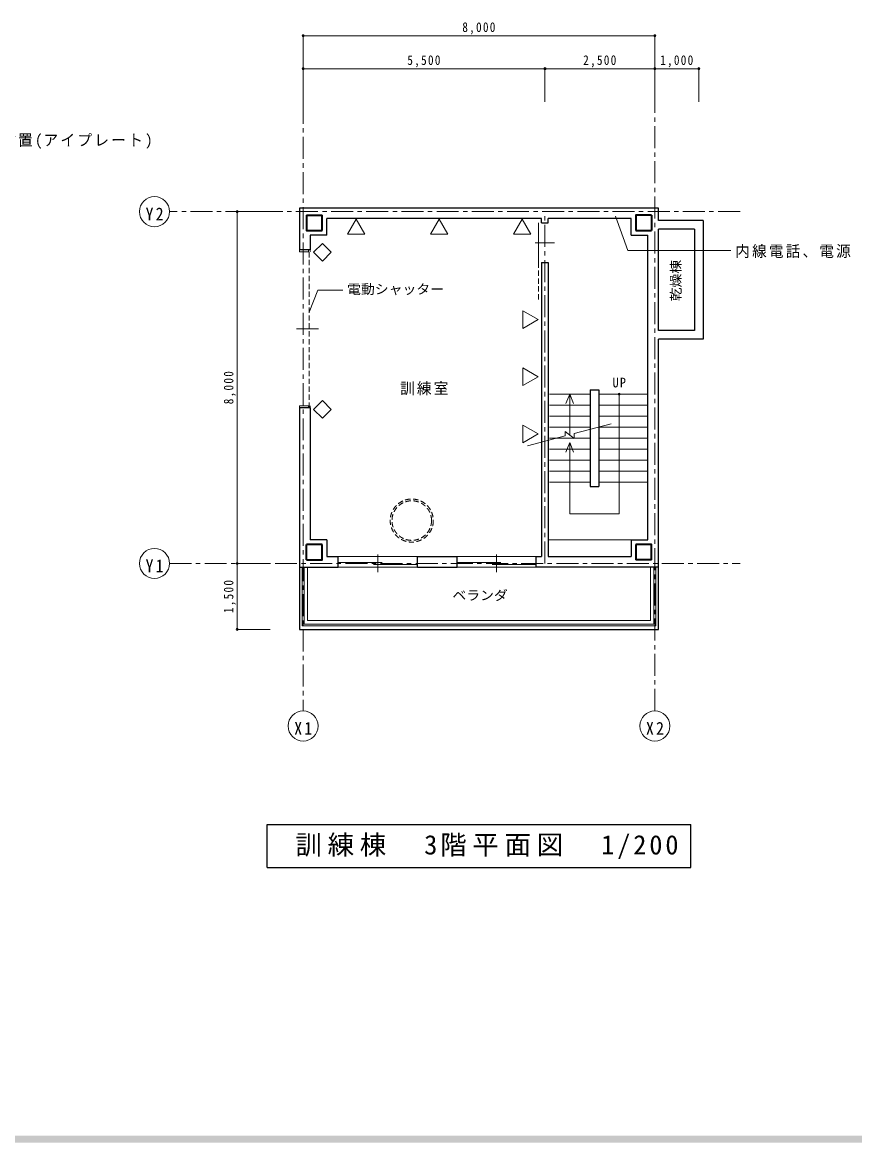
# Model space of a CAD drawing. Units: millimetres at full size. Extents: x -38230 to 40344, y -28542 to 27899.
# Drawn here: x -10404 to 8525, y -27721 to -2247 of the extents above; entities that cross this region are included whole.
import ezdxf
from ezdxf.enums import TextEntityAlignment as Align

# ---------------------------------------------------------------- set-up
doc = ezdxf.new("R2010")
doc.units = ezdxf.units.MM
doc.header["$LTSCALE"] = 100
doc.header["$PDMODE"] = 32
doc.header["$PDSIZE"] = 50
doc.linetypes.add('CHAIN1', pattern=[8, 5, -1, 1, -1])
doc.linetypes.add('DASHED1', pattern=[1.8, 1.2, -0.6])
for name, color, linetype, lineweight in [('1-1_極細線', 4, 'Continuous', 9), ('1-2_細線', 7, 'Continuous', 18), ('1-3_中線', 3, 'Continuous', 25), ('1-4_太線', 2, 'Continuous', 35), ('1-8_ﾊｯﾁﾝｸﾞ', 7, 'Continuous', 18), ('1-A_中芯線', 4, 'CHAIN1', 9), ('1-D_文字', 4, 'Continuous', 9), ('1-E_寸法', 4, 'Continuous', 9), ('2-8_ﾊｯﾁﾝｸﾞ', 1, 'Continuous', 18), ('2-D_2-Dﾚｲﾔ', 7, 'Continuous', 18)]:
    doc.layers.add(name, color=color, linetype=linetype, lineweight=lineweight)
doc.layers.add('F-D', color=150, linetype='Continuous')
doc.styles.add('ＭＳ ゴシック', font='')
doc.styles.get('ＭＳ ゴシック').set_extended_font_data('MS Gothic')

# ---------------------------------------------------------------- blocks, each defined once
blk = doc.blocks.new('通り芯2')
at = {"layer": '1-D_文字', "color": 7, "lineweight": 18}
blk.add_circle((0, 0), 513, dxfattribs=at)

msp = doc.modelspace()

# ---------------------------------------------------------------- linework, layer by layer
at = {"layer": '1-1_極細線'}
for p, q in [((1263.4, -7258.4), (1700.9, -7258.4)), ((-4037.8, -14631.9), (-4037.8, -15970.9)), ((-3997.8, -14631.9), (-3997.8, -15930.9)), ((3962.2, -14631.9), (3962.2, -15930.9)), ((4002.2, -14631.9), (4002.2, -15970.9)), ((-4037.8, -15970.9), (4002.2, -15970.9)), ((-3997.8, -15930.9), (3962.2, -15930.9))]:
    msp.add_line(p, q, dxfattribs=at)
at = {"layer": '1-1_極細線', "linetype": 'DASHED1'}
for radius in [490, 450]:
    msp.add_circle((-1547.5, -13575.9), radius, dxfattribs=at)
at = {"layer": '1-2_細線'}
for p, q in [((1582.2, -10700.9), (2507.2, -10700.9)), ((1582.2, -10950.9), (2507.2, -10950.9)), ((2044.7, -10700.9), (1958.6, -10917.2)), ((2044.7, -10700.9), (2130.7, -10917.2)), ((2044.7, -10700.9), (2044.7, -11629.8)), ((2707.2, -10700.9), (3824.7, -10700.9)), ((2707.2, -10950.9), (3824.7, -10950.9)), ((3169.7, -10700.9), (3169.7, -13425.9)), ((1582.2, -11200.9), (2507.2, -11200.9)), ((2707.2, -11200.9), (3824.7, -11200.9)), ((1582.2, -11450.9), (2507.2, -11450.9)), ((2144.7, -11596.2), (2989, -11372.2)), ((2707.2, -11450.9), (3824.7, -11450.9)), ((1944.7, -11649.2), (1087.9, -11876.5)), ((1582.2, -11700.9), (2507.2, -11700.9)), ((1944.7, -11552), (2144.7, -11707.6)), ((1944.7, -11552), (1944.7, -11649.2)), ((2144.7, -11596.2), (2144.7, -11707.6)), ((2707.2, -11700.9), (3824.7, -11700.9)), ((1582.2, -11950.9), (2507.2, -11950.9)), ((2044.7, -11800.9), (1958.6, -12017.2)), ((2044.7, -11800.9), (2130.7, -12017.2)), ((2044.7, -11800.9), (2044.7, -13425.9)), ((2707.2, -11950.9), (3824.7, -11950.9)), ((1582.2, -12200.9), (2507.2, -12200.9)), ((2707.2, -12200.9), (3824.7, -12200.9)), ((1582.2, -12450.9), (2507.2, -12450.9)), ((2707.2, -12450.9), (3824.7, -12450.9)), ((1582.2, -12700.9), (2507.2, -12700.9)), ((2707.2, -12700.9), (3824.7, -12700.9)), ((3169.7, -13425.9), (2044.7, -13425.9)), ((3444.7, -14013.4), (1557.2, -14013.4)), ((-3917.8, -15850.9), (-3917.8, -14631.9)), ((3882.2, -14631.9), (3882.2, -15850.9)), ((-3917.8, -15850.9), (3882.2, -15850.9))]:
    msp.add_line(p, q, dxfattribs=at)
msp.add_lwpolyline([(3086, -6650.9), (3367.3, -7430.3), (5711.1, -7430.3)], dxfattribs=at)
msp.add_point((3169.7, -10700.9), dxfattribs=at)
at = {"layer": '1-3_中線'}
for p, q in [((4063.2, -6469.9), (-4098.8, -6469.9)), ((-4098.8, -6469.9), (-4098.8, -7421.6)), ((-3480.3, -7088.4), (-3480.3, -6708.4)), ((1407.2, -6708.4), (-3480.3, -6708.4)), ((1407.2, -6808.4), (1407.2, -6708.4)), ((1407.2, -6808.4), (1557.2, -6808.4)), ((3444.7, -6708.4), (1557.2, -6708.4)), ((1557.2, -6808.4), (1557.2, -6708.4)), ((3444.7, -7088.4), (3444.7, -6708.4)), ((5082.2, -6750.9), (5082.2, -9450.9)), ((-3480.3, -7088.4), (-3860.3, -7088.4)), ((-3860.3, -7088.4), (-3860.3, -7421.6)), ((3444.7, -7088.4), (3824.7, -7088.4)), ((4882.2, -6950.9), (4063.2, -6950.9)), ((4882.2, -6950.9), (4882.2, -9250.9)), ((-3860.3, -7421.6), (-4098.8, -7421.6)), ((1407.2, -7708.4), (1557.2, -7708.4)), ((1407.2, -7708.4), (1407.2, -14393.4)), ((5082.2, -9450.9), (4063.2, -9450.9)), ((4063.2, -16050.9), (4063.2, -9450.9)), ((2507.2, -10600.9), (2507.2, -12800.9)), ((-4098.8, -11009.6), (-4098.8, -16050.9)), ((-3860.3, -11009.6), (-4098.8, -11009.6)), ((-3860.3, -11009.6), (-3860.3, -14013.4)), ((2507.2, -12800.9), (2707.2, -12800.9)), ((-3480.3, -14013.4), (-3860.3, -14013.4)), ((-3480.3, -14013.4), (-3480.3, -14393.4)), ((3444.7, -14013.4), (3444.7, -14393.4)), ((-3480.3, -14393.4), (-3217.8, -14393.4)), ((-3217.8, -14631.9), (-3217.8, -14393.4)), ((-1417.8, -14631.9), (-1417.8, -14393.4)), ((-1417.8, -14393.4), (-517.8, -14393.4)), ((-517.8, -14631.9), (-517.8, -14393.4)), ((-4098.8, -14631.9), (-3217.8, -14631.9)), ((-1417.8, -14631.9), (-517.8, -14631.9)), ((4063.2, -14631.9), (1282.2, -14631.9)), ((-4098.8, -16050.9), (4063.2, -16050.9))]:
    msp.add_line(p, q, dxfattribs=at)
at = {"layer": '1-3_中線', "color": 4, "lineweight": 9}
msp.add_line((1332.2, -7708.4), (1332.2, -6808.4), dxfattribs=at)
at = {"layer": '1-3_中線', "color": 4, "linetype": 'DASHED1', "lineweight": 9}
msp.add_line((1332.2, -7708.4), (1332.2, -8608.4), dxfattribs=at)
at = {"layer": '1-3_中線'}
for points in [[(5082.2, -6750.9), (4063.2, -6750.9), (4063.2, -6469.9)], [(3444.7, -14013.4), (3824.7, -14013.4), (3824.7, -7088.4)], [(4882.2, -9250.9), (4063.2, -9250.9), (4063.2, -6950.9)], [(1557.2, -7708.4), (1557.2, -14393.4), (3444.7, -14393.4)], [(2507.2, -10600.9), (2707.2, -10600.9), (2707.2, -12800.9)], [(1282.2, -14631.9), (1282.2, -14393.4), (1407.2, -14393.4)], [(-4836.1, -21462), (-4836.1, -20489.3), (4800.5, -20489.3)], [(-4836.1, -21462), (4800.5, -21462), (4800.5, -20489.3)]]:
    msp.add_lwpolyline(points, dxfattribs=at)
at = {"layer": '1-4_太線'}
for p, q in [((-3937.8, -6630.9), (-3587.8, -6630.9)), ((-3587.8, -6980.9), (-3587.8, -6630.9)), ((3902.2, -6630.9), (3902.2, -6980.9)), ((3552.2, -6980.9), (3902.2, -6980.9)), ((-3937.8, -14470.9), (-3937.8, -14120.9)), ((-3587.8, -14120.9), (-3937.8, -14120.9)), ((3552.2, -14120.9), (3552.2, -14470.9)), ((3902.2, -14470.9), (3552.2, -14470.9))]:
    msp.add_line(p, q, dxfattribs=at)
for points in [[(-3937.8, -6630.9), (-3937.8, -6980.9), (-3587.8, -6980.9)], [(3902.2, -6630.9), (3552.2, -6630.9), (3552.2, -6980.9)], [(-3937.8, -14470.9), (-3587.8, -14470.9), (-3587.8, -14120.9)], [(3902.2, -14470.9), (3902.2, -14120.9), (3552.2, -14120.9)]]:
    msp.add_lwpolyline(points, dxfattribs=at)
at = {"layer": '1-8_ﾊｯﾁﾝｸﾞ'}
for p, q in [((-4098.8, -7465.6), (-4098.8, -7421.6)), ((-3899.3, -7465.6), (-4098.8, -7465.6)), ((-3899.3, -7421.6), (-3899.3, -7465.6)), ((-3860.3, -7465.6), (-3860.3, -7421.6)), ((-4169.8, -9215.6), (-3669.8, -9215.6)), ((-4098.8, -10965.6), (-4098.8, -11009.6)), ((-4098.8, -10965.6), (-3899.3, -10965.6)), ((-3899.3, -11009.6), (-3899.3, -10965.6)), ((-3860.3, -10965.6), (-3860.3, -11009.6))]:
    msp.add_line(p, q, dxfattribs=at)
at = {"layer": '1-8_ﾊｯﾁﾝｸﾞ', "linetype": 'DASHED1'}
msp.add_line((-3879.8, -11009.6), (-3879.8, -7421.6), dxfattribs=at)
at = {"layer": '1-A_中芯線'}
for p, q in [((-4017.8, -4050.9), (-4017.8, -17905.7)), ((3982.2, -17905.7), (3982.2, -4050.9)), ((5919.3, -6550.9), (-7057.6, -6550.9)), ((1482.2, -14550.9), (1482.2, -6550.9)), ((-7057.6, -14550.9), (5919.3, -14550.9))]:
    msp.add_line(p, q, dxfattribs=at)
at = {"layer": '1-D_文字', "color": 7, "lineweight": 18}
for p, q in [((-3879.8, -8834.1), (-3683, -8339.8)), ((-3683, -8339.8), (-3118, -8339.8))]:
    msp.add_line(p, q, dxfattribs=at)
at = {"layer": '1-D_文字'}
for p, q in [((-1417.8, -14393.4), (-3217.8, -14393.4)), ((-2317.8, -14350.9), (-2317.8, -14750.9)), ((1282.2, -14393.4), (-517.8, -14393.4)), ((382.2, -14350.9), (382.2, -14750.9)), ((-2217.8, -14525.9), (-3217.8, -14525.9)), ((-1417.8, -14631.9), (-3217.8, -14631.9)), ((-1417.8, -14575.9), (-2417.8, -14575.9)), ((482.2, -14525.9), (-517.8, -14525.9)), ((1282.2, -14631.9), (-517.8, -14631.9)), ((1282.2, -14575.9), (282.2, -14575.9))]:
    msp.add_line(p, q, dxfattribs=at)
at = {"layer": '1-E_寸法'}
for p, q in [((-4017.8, -2550.9), (-4017.8, -3300.9)), ((3982.2, -2550.9), (-4017.8, -2550.9)), ((3982.2, -2550.9), (3982.2, -3300.9)), ((-4017.8, -3300.9), (-4017.8, -4050.9)), ((-4017.8, -3300.9), (1482.2, -3300.9)), ((1482.2, -3300.9), (1482.2, -4050.9)), ((1482.2, -3300.9), (3982.2, -3300.9)), ((3982.2, -3300.9), (3982.2, -4050.9)), ((3982.2, -3300.9), (4982.2, -3300.9)), ((4982.2, -3300.9), (4982.2, -4050.9)), ((-5517.8, -6550.9), (-4767.8, -6550.9)), ((-5517.8, -6550.9), (-5517.8, -14550.9)), ((-5517.8, -14550.9), (-4767.8, -14550.9)), ((-5517.8, -14550.9), (-5517.8, -16050.9)), ((-5517.8, -16050.9), (-4767.8, -16050.9))]:
    msp.add_line(p, q, dxfattribs=at)
at = {"layer": '1-E_寸法', "color": 2}
for p in [(-4017.8, -2550.9), (3982.2, -2550.9), (-4017.8, -3300.9), (1482.2, -3300.9), (3982.2, -3300.9), (4982.2, -3300.9), (-5517.8, -6550.9), (-5517.8, -14550.9), (-5517.8, -16050.9)]:
    msp.add_point(p, dxfattribs=at)
at = {"layer": '2-8_ﾊｯﾁﾝｸﾞ'}
for p, q in [((-3011.1, -7064.1), (-2811.1, -6717.7)), ((-2611.1, -7064.1), (-2811.1, -6717.7)), ((-1123.5, -7064.1), (-923.5, -6717.7)), ((-723.5, -7064.1), (-923.5, -6717.7)), ((764, -7064.1), (964, -6717.7)), ((1164, -7064.1), (964, -6717.7)), ((-3011.1, -7064.1), (-2611.1, -7064.1)), ((-1123.5, -7064.1), (-723.5, -7064.1)), ((764, -7064.1), (1164, -7064.1)), ((-3579.8, -7274.4), (-3779.8, -7474.4)), ((-3379.8, -7474.4), (-3579.8, -7274.4)), ((-3779.8, -7474.4), (-3579.8, -7674.4)), ((-3579.8, -7674.4), (-3379.8, -7474.4)), ((981.3, -8804.6), (981.3, -9204.6)), ((981.3, -8804.6), (1327.7, -9004.6)), ((981.3, -9204.6), (1327.7, -9004.6)), ((981.3, -10104.6), (981.3, -10504.6)), ((981.3, -10104.6), (1327.7, -10304.6)), ((981.3, -10504.6), (1327.7, -10304.6)), ((-3579.8, -10846.6), (-3779.8, -11046.6)), ((-3379.8, -11046.6), (-3579.8, -10846.6)), ((-3779.8, -11046.6), (-3579.8, -11246.6)), ((-3579.8, -11246.6), (-3379.8, -11046.6)), ((981.3, -11404.6), (981.3, -11804.6)), ((981.3, -11404.6), (1327.7, -11604.6)), ((981.3, -11804.6), (1327.7, -11604.6))]:
    msp.add_line(p, q, dxfattribs=at)
at = {"layer": 'F-D'}
msp.add_solid([(-38230.5, -27721.4), (-38230.5, -27561.4), (39005.4, -27721.4), (39005.4, -27561.4)], dxfattribs=at)

# ---------------------------------------------------------------- block references
at = {"layer": '1-D_文字', "xscale": 0.6666667, "yscale": 0.6666667}
for p in [(-7399.3, -6550.9), (-7399.3, -14550.9), (-4017.8, -18247.4), (3982.2, -18247.4)]:
    msp.add_blockref('通り芯2', p, dxfattribs=at)

# ---------------------------------------------------------------- texts
at = {"layer": '1-D_文字', "color": 7, "style": 'ＭＳ ゴシック', "width": 1.05}
msp.add_text('乾燥棟', height=219.9, rotation=90, dxfattribs=at).set_placement((4636.9, -8590.5), align=Align.BOTTOM_LEFT)
for s, p in [('電動シャッター', (-3018, -8489.8)), ('ベランダ', (-622.8, -15450.9))]:
    msp.add_text(s, height=219.9, dxfattribs=at).set_placement(p, align=Align.BOTTOM_LEFT)
at = {"layer": '1-D_文字', "color": 3, "char_height": 293.3, "attachment_point": 7, "style": 'ＭＳ ゴシック'}
for s, insert in [('\\T1.28;\\W0.9;Y2', (-7601.8, -6750.9)), ('\\T1.28;\\W0.9;Y1', (-7601.8, -14750.9)), ('\\T1.28;\\W0.9;X1', (-4220.3, -18447.4)), ('\\T1.28;\\W0.9;X2', (3779.7, -18447.4))]:
    msp.add_mtext(s, dxfattribs=dict(at, insert=insert))
at = {"layer": '1-D_文字', "color": 7, "attachment_point": 7, "style": 'ＭＳ ゴシック'}
for s, insert, char_height in [('\\T1.15;\\W0.95;内線電話、電源', (5811.1, -7605.3), 256.6), ('\\T1.15;\\W0.95;訓練室', (-1812.8, -10725.9), 256.6), ('\\T1.23;\\W0.9;UP', (3022.2, -10550.9), 219.9)]:
    msp.add_mtext(s, dxfattribs=dict(at, insert=insert, char_height=char_height))
at = {"layer": '1-D_文字', "color": 2, "insert": (-4192.8, -21275.6), "char_height": 439.9, "attachment_point": 7, "style": 'ＭＳ ゴシック'}
msp.add_mtext('\\T1.22;訓練棟\u30003階平面図\u30001/200', dxfattribs=at)
at = {"layer": '1-E_寸法', "color": 7, "char_height": 219.9, "attachment_point": 7, "style": 'ＭＳ ゴシック'}
for s, insert in [('\\T1.23;\\W0.85;8,000', (-397.8, -2520.9)), ('\\T1.23;\\W0.85;5,500', (-1647.8, -3270.9)), ('\\T1.23;\\W0.85;2,500', (2352.2, -3270.9)), ('\\T1.23;\\W0.85;1,000', (4102.2, -3270.9))]:
    msp.add_mtext(s, dxfattribs=dict(at, insert=insert))
at = {"layer": '1-E_寸法', "color": 7, "char_height": 219.9, "attachment_point": 7, "rotation": 90, "style": 'ＭＳ ゴシック'}
for s, insert in [('\\T1.23;\\W0.85;8,000', (-5547.8, -10930.9)), ('\\T1.23;\\W0.85;1,500', (-5547.8, -15680.9))]:
    msp.add_mtext(s, dxfattribs=dict(at, insert=insert))
at = {"layer": '2-D_2-Dﾚｲﾔ', "insert": (-19371.7, -5119.7), "char_height": 256.6, "attachment_point": 7, "style": 'ＭＳ ゴシック'}
msp.add_mtext('\\T1.16;\\W0.95;1・2階の全ての窓内側に現示旗を掛けるフックを設置(アイプレート)', dxfattribs=at)

doc.saveas('drawing.dxf')
